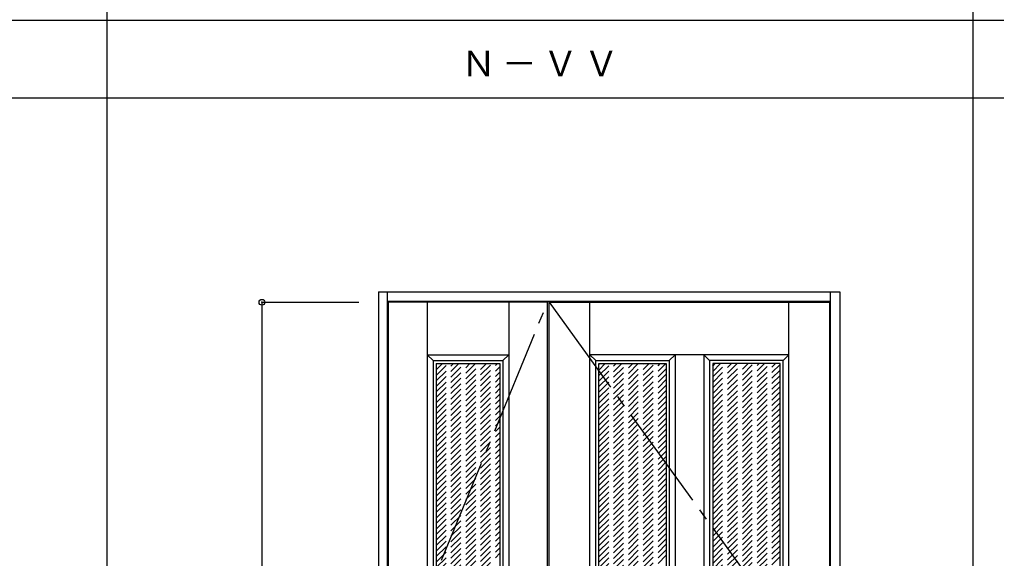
# Model space of a CAD drawing. Units: millimetres, scale not verified. Extents: x -6000 to 5700, y -4307 to 4260.
# Drawn here: x -3483 to -966, y -1202 to 186 of the extents above; entities that cross this region are included whole.
import ezdxf

# ---------------------------------------------------------------- set-up
doc = ezdxf.new("R2010")
doc.units = ezdxf.units.MM
doc.header["$LTSCALE"] = 30
doc.header["$PDMODE"] = 32
doc.header["$PDSIZE"] = 15
doc.linetypes.add('CHAIN2', pattern=[12, 9, -1, 1, -1])
doc.linetypes.add('DASHED1', pattern=[1.8, 1.2, -0.6])
for name, color, linetype in [('0-2_扉', 3, 'Continuous'), ('0-3_仕上げ', 7, 'Continuous'), ('0-4_枠', 3, 'Continuous'), ('0-7_', 7, 'CHAIN2'), ('0-A_文字', 7, 'Continuous'), ('0-B_寸法', 7, 'Continuous'), ('0-C_ハッチ', 4, 'DASHED1'), ('F-1_枠', 6, 'Continuous')]:
    doc.layers.add(name, color=color, linetype=linetype)
doc.styles.add('ＭＳ ゴシック', font='')
doc.styles.get('ＭＳ ゴシック').set_extended_font_data('MS Gothic')

msp = doc.modelspace()

# ---------------------------------------------------------------- linework, layer by layer
at = {"layer": '0-2_扉'}
for p, q in [((-2532.4, -2537.5), (-2532.4, -542.5)), ((-2122.4, -542.5), (-2532.4, -542.5)), ((-2122.4, -2537.5), (-2122.4, -542.5)), ((-2118.4, -2537.5), (-2118.4, -542.5)), ((-2118.4, -542.5), (-1395.4, -542.5)), ((-1395.4, -2537.5), (-1395.4, -542.5))]:
    msp.add_line(p, q, dxfattribs=at)
at = {"layer": '0-3_仕上げ'}
for p, q in [((-2432.4, -542.5), (-2432.4, -2537.5)), ((-2222.4, -542.5), (-2222.4, -2537.5)), ((-2013.4, -1568.5), (-2013.4, -542.5)), ((-1500.4, -2537.5), (-1500.4, -542.5)), ((-2432.4, -677.5), (-2222.4, -677.5)), ((-2432.4, -677.5), (-2417.4, -692.5)), ((-2222.4, -677.5), (-2237.4, -692.5)), ((-2013.4, -677.5), (-1998.4, -692.5)), ((-1500.4, -677.5), (-2013.4, -677.5)), ((-1793.9, -677.5), (-1808.9, -692.5)), ((-1793.9, -677.5), (-1793.9, -2352.5)), ((-1719.9, -677.5), (-1704.9, -692.5)), ((-1719.9, -677.5), (-1719.9, -2352.5)), ((-1500.4, -677.5), (-1515.4, -692.5))]:
    msp.add_line(p, q, dxfattribs=at)
at = {"layer": '0-3_仕上げ', "color": 3}
for p, q in [((-2417.4, -692.5), (-2237.4, -692.5)), ((-2237.4, -692.5), (-2237.4, -2337.5)), ((-1998.4, -692.5), (-1808.9, -692.5)), ((-1998.4, -1568.5), (-1998.4, -692.5)), ((-1808.9, -692.5), (-1808.9, -2337.5)), ((-1704.9, -692.5), (-1704.9, -2337.5)), ((-1515.4, -692.5), (-1704.9, -692.5)), ((-1515.4, -2337.5), (-1515.4, -692.5))]:
    msp.add_line(p, q, dxfattribs=at)
at = {"layer": '0-3_仕上げ', "color": 4}
for p, q in [((-2409.4, -700.5), (-2245.4, -700.5)), ((-2409.4, -700.5), (-2409.4, -2329.5)), ((-2245.4, -700.5), (-2245.4, -2329.5)), ((-1990.4, -700.5), (-1816.9, -700.5)), ((-1990.4, -1568.5), (-1990.4, -700.5)), ((-1816.9, -700.5), (-1816.9, -2329.5)), ((-1696.9, -700.5), (-1696.9, -2329.5)), ((-1523.4, -700.5), (-1696.9, -700.5)), ((-1523.4, -2329.5), (-1523.4, -700.5))]:
    msp.add_line(p, q, dxfattribs=at)
at = {"layer": '0-3_仕上げ', "color": 3}
msp.add_lwpolyline([(-2417.4, -692.5), (-2417.4, -2337.5), (-2237.4, -2337.5)], dxfattribs=at)
at = {"layer": '0-4_枠'}
for p, q in [((-2558.4, -515.5), (-2558.4, -2562.5)), ((-2558.4, -515.5), (-1369.4, -515.5)), ((-2534.4, -2562.5), (-2534.4, -515.5)), ((-1393.4, -2562.5), (-1393.4, -515.5)), ((-1369.4, -515.5), (-1369.4, -2562.5)), ((-2534.4, -539.5), (-1393.4, -539.5))]:
    msp.add_line(p, q, dxfattribs=at)
at = {"layer": '0-7_'}
for points in [[(-2122.4, -2537.5), (-2532.4, -1540), (-2122.4, -542.5)], [(-2118.4, -542.5), (-1395.4, -1540), (-2118.4, -2537.5)]]:
    msp.add_lwpolyline(points, dxfattribs=at)
at = {"layer": '0-B_寸法', "color": 4}
for q in [(-2858.4, -2537.5), (-2608.4, -542.5)]:
    msp.add_line((-2858.4, -542.5), q, dxfattribs=at)
at = {"layer": '0-B_寸法'}
msp.add_point((-2858.4, -542.5), dxfattribs=at)
at = {"layer": '0-C_ハッチ'}
for p, q in [((-2409.4, -702.66), (-2407.24, -700.5)), ((-2409.4, -716.8), (-2393.1, -700.5)), ((-2409.4, -858.22), (-2251.68, -700.5)), ((-2409.4, -844.08), (-2265.82, -700.5)), ((-2409.4, -829.94), (-2279.96, -700.5)), ((-2409.4, -815.79), (-2294.11, -700.5)), ((-2409.4, -801.65), (-2308.25, -700.5)), ((-2409.4, -787.51), (-2322.39, -700.5)), ((-2409.4, -773.37), (-2336.53, -700.5)), ((-2409.4, -759.23), (-2350.67, -700.5)), ((-2409.4, -745.08), (-2364.82, -700.5)), ((-2409.4, -730.94), (-2378.96, -700.5)), ((-1990.4, -872.86), (-1818.04, -700.5)), ((-1990.4, -858.72), (-1832.18, -700.5)), ((-1990.4, -844.58), (-1846.32, -700.5)), ((-1990.4, -830.44), (-1860.46, -700.5)), ((-1990.4, -816.29), (-1874.61, -700.5)), ((-1990.4, -802.15), (-1888.75, -700.5)), ((-1990.4, -788.01), (-1902.89, -700.5)), ((-1990.4, -773.87), (-1917.03, -700.5)), ((-1990.4, -759.72), (-1931.18, -700.5)), ((-1990.4, -745.58), (-1945.32, -700.5)), ((-1990.4, -731.44), (-1959.46, -700.5)), ((-1990.4, -717.3), (-1973.6, -700.5)), ((-1990.4, -703.16), (-1987.74, -700.5)), ((-1696.9, -862.2), (-1535.2, -700.5)), ((-1696.9, -848.06), (-1549.34, -700.5)), ((-1696.9, -833.92), (-1563.48, -700.5)), ((-1696.9, -819.78), (-1577.62, -700.5)), ((-1696.9, -805.64), (-1591.76, -700.5)), ((-1696.9, -791.49), (-1605.91, -700.5)), ((-1696.9, -777.35), (-1620.05, -700.5)), ((-1696.9, -763.21), (-1634.19, -700.5)), ((-1696.9, -749.07), (-1648.33, -700.5)), ((-1696.9, -734.93), (-1662.47, -700.5)), ((-1696.9, -720.78), (-1676.62, -700.5)), ((-1696.9, -706.64), (-1690.76, -700.5)), ((-1696.9, -876.35), (-1523.4, -702.85)), ((-2409.4, -872.36), (-2245.4, -708.36)), ((-2409.4, -886.5), (-2245.4, -722.5)), ((-1990.4, -887), (-1816.9, -713.5)), ((-1990.4, -901.15), (-1816.9, -727.65)), ((-1696.9, -890.49), (-1523.4, -716.99)), ((-2409.4, -900.65), (-2245.4, -736.65)), ((-2409.4, -914.79), (-2245.4, -750.79)), ((-1990.4, -915.29), (-1816.9, -741.79)), ((-1696.9, -904.63), (-1523.4, -731.13)), ((-1696.9, -918.77), (-1523.4, -745.27)), ((-2409.4, -928.93), (-2245.4, -764.93)), ((-2409.4, -943.07), (-2245.4, -779.07)), ((-1990.4, -929.43), (-1816.9, -755.93)), ((-1990.4, -943.57), (-1816.9, -770.07)), ((-1696.9, -932.92), (-1523.4, -759.42)), ((-1696.9, -947.06), (-1523.4, -773.56)), ((-2409.4, -957.22), (-2245.4, -793.22)), ((-1990.4, -957.71), (-1816.9, -784.21)), ((-1990.4, -971.86), (-1816.9, -798.36)), ((-1696.9, -961.2), (-1523.4, -787.7)), ((-1696.9, -975.34), (-1523.4, -801.84)), ((-2409.4, -971.36), (-2245.4, -807.36)), ((-2409.4, -985.5), (-2245.4, -821.5)), ((-1990.4, -986), (-1816.9, -812.5)), ((-1990.4, -1000.14), (-1816.9, -826.64)), ((-1696.9, -989.48), (-1523.4, -815.98)), ((-1696.9, -1003.63), (-1523.4, -830.13)), ((-2409.4, -999.64), (-2245.4, -835.64)), ((-2409.4, -1013.78), (-2245.4, -849.78)), ((-1990.4, -1014.28), (-1816.9, -840.78)), ((-1990.4, -1028.43), (-1816.9, -854.93)), ((-1696.9, -1017.77), (-1523.4, -844.27)), ((-2409.4, -1027.93), (-2245.4, -863.93)), ((-2409.4, -1042.07), (-2245.4, -878.07)), ((-1990.4, -1042.57), (-1816.9, -869.07)), ((-1696.9, -1031.91), (-1523.4, -858.41)), ((-1696.9, -1046.05), (-1523.4, -872.55)), ((-2409.4, -1056.21), (-2245.4, -892.21)), ((-1990.4, -1056.71), (-1816.9, -883.21)), ((-1990.4, -1070.85), (-1816.9, -897.35)), ((-1696.9, -1060.19), (-1523.4, -886.69)), ((-1696.9, -1074.34), (-1523.4, -900.84)), ((-2409.4, -1070.35), (-2245.4, -906.35)), ((-2409.4, -1084.49), (-2245.4, -920.49)), ((-1990.4, -1084.99), (-1816.9, -911.49)), ((-1990.4, -1099.14), (-1816.9, -925.64)), ((-1696.9, -1088.48), (-1523.4, -914.98)), ((-1696.9, -1102.62), (-1523.4, -929.12)), ((-2409.4, -1098.64), (-2245.4, -934.64)), ((-2409.4, -1112.78), (-2245.4, -948.78)), ((-1990.4, -1113.28), (-1816.9, -939.78)), ((-1990.4, -1127.42), (-1816.9, -953.92)), ((-1696.9, -1116.76), (-1523.4, -943.26)), ((-2409.4, -1126.92), (-2245.4, -962.92)), ((-2409.4, -1141.06), (-2245.4, -977.06)), ((-1990.4, -1141.56), (-1816.9, -968.06)), ((-1696.9, -1130.9), (-1523.4, -957.4)), ((-1696.9, -1145.05), (-1523.4, -971.55)), ((-2409.4, -1155.21), (-2245.4, -991.21)), ((-2409.4, -1169.35), (-2245.4, -1005.35)), ((-1990.4, -1155.7), (-1816.9, -982.2)), ((-1990.4, -1169.85), (-1816.9, -996.35)), ((-1696.9, -1159.19), (-1523.4, -985.69)), ((-1696.9, -1173.33), (-1523.4, -999.83)), ((-2409.4, -1183.49), (-2245.4, -1019.49)), ((-1990.4, -1183.99), (-1816.9, -1010.49)), ((-1990.4, -1198.13), (-1816.9, -1024.63)), ((-1696.9, -1187.47), (-1523.4, -1013.97)), ((-1696.9, -1201.62), (-1523.4, -1028.12)), ((-2409.4, -1197.63), (-2245.4, -1033.63)), ((-2409.4, -1211.77), (-2245.4, -1047.77)), ((-1990.4, -1212.27), (-1816.9, -1038.77)), ((-1990.4, -1226.42), (-1816.9, -1052.92)), ((-1696.9, -1215.76), (-1523.4, -1042.26)), ((-1696.9, -1229.9), (-1523.4, -1056.4)), ((-2409.4, -1225.92), (-2245.4, -1061.92)), ((-2409.4, -1240.06), (-2245.4, -1076.06)), ((-1990.4, -1240.56), (-1816.9, -1067.06)), ((-1990.4, -1254.7), (-1816.9, -1081.2)), ((-1696.9, -1244.04), (-1523.4, -1070.54)), ((-2409.4, -1254.2), (-2245.4, -1090.2)), ((-2409.4, -1268.34), (-2245.4, -1104.34)), ((-1990.4, -1268.84), (-1816.9, -1095.34)), ((-1696.9, -1258.18), (-1523.4, -1084.68)), ((-1696.9, -1272.33), (-1523.4, -1098.83)), ((-2409.4, -1282.48), (-2245.4, -1118.48)), ((-2409.4, -1296.63), (-2245.4, -1132.63)), ((-1990.4, -1282.98), (-1816.9, -1109.48)), ((-1990.4, -1297.13), (-1816.9, -1123.63)), ((-1696.9, -1286.47), (-1523.4, -1112.97)), ((-1696.9, -1300.61), (-1523.4, -1127.11)), ((-2409.4, -1310.77), (-2245.4, -1146.77)), ((-1990.4, -1311.27), (-1816.9, -1137.77)), ((-1990.4, -1325.41), (-1816.9, -1151.91)), ((-1696.9, -1314.75), (-1523.4, -1141.25)), ((-1696.9, -1328.89), (-1523.4, -1155.39)), ((-2409.4, -1324.91), (-2245.4, -1160.91)), ((-2409.4, -1339.05), (-2245.4, -1175.05)), ((-1990.4, -1339.55), (-1816.9, -1166.05)), ((-1990.4, -1353.69), (-1816.9, -1180.19)), ((-1696.9, -1343.04), (-1523.4, -1169.54)), ((-2409.4, -1353.19), (-2245.4, -1189.19)), ((-1990.4, -1367.84), (-1816.9, -1194.34)), ((-1696.9, -1357.18), (-1523.4, -1183.68)), ((-1696.9, -1371.32), (-1523.4, -1197.82))]:
    msp.add_line(p, q, dxfattribs=at)
at = {"layer": 'F-1_枠'}
for p, q in [((-3258.4, 4175), (-3258.4, -3790)), ((-1026.8, 4175), (-1026.8, -3790)), ((-6000, 184.5), (5700, 184.5)), ((-6000, -15.5), (5700, -15.5))]:
    msp.add_line(p, q, dxfattribs=at)

# ---------------------------------------------------------------- texts
at = {"layer": '0-A_文字', "insert": (-2345.1, 39.5), "char_height": 65.98, "attachment_point": 7, "style": 'ＭＳ ゴシック'}
msp.add_mtext('\\T1.17;Ｎ－ＶＶ', dxfattribs=at)

doc.saveas('drawing.dxf')
